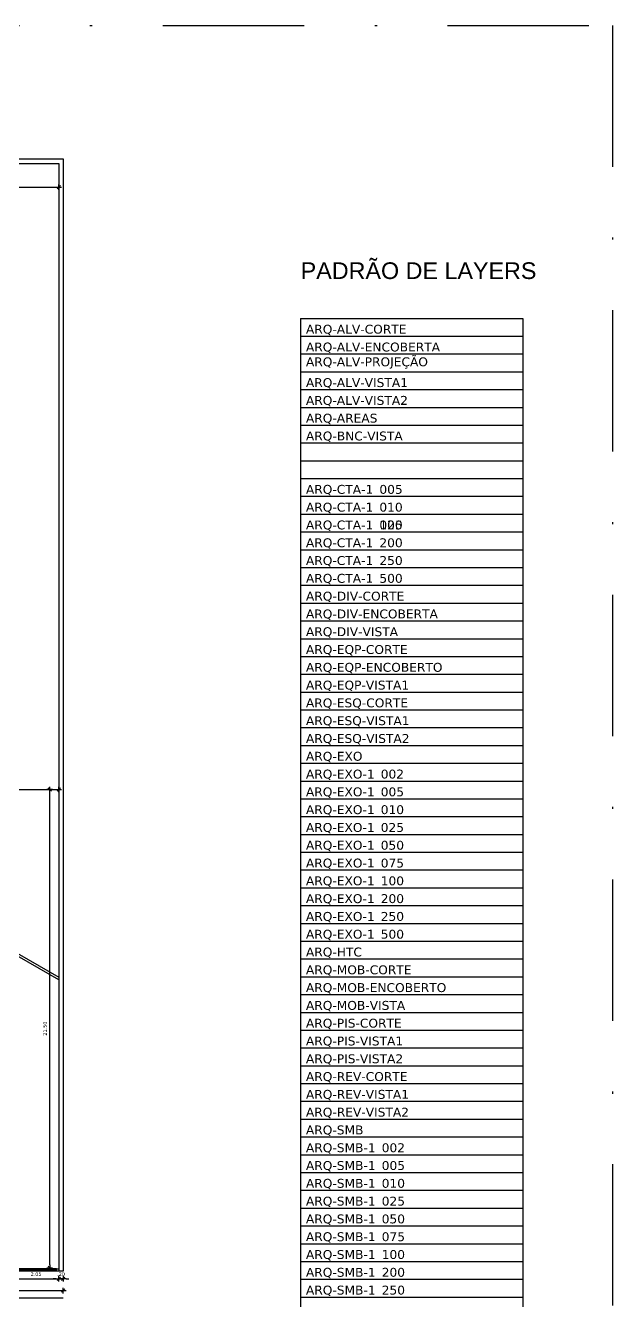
# Model space of a CAD drawing. Header units: millimetres. Extents: x 276 to 399, y 18 to 110.
# Drawn here: x 372.3 to 398.7, y 52.4 to 109.7 of the extents above; entities that cross this region are included whole.
import ezdxf

# ---------------------------------------------------------------- set-up
doc = ezdxf.new("R2010")
doc.units = ezdxf.units.MM
doc.header["$LTSCALE"] = 0.005
doc.header["$PDMODE"] = 3
for name, pattern in [('C5', [60, 50, -5, 0, -5]), ('CONTINU', [0]), ('DASHDOT', [25.4, 12.7, -6.35, 0, -6.35]), ('HIDDEN', [9.525, 6.35, -3.175])]:
    doc.linetypes.add(name, pattern=pattern)
doc.layers.get('0').update_dxf_attribs({"linetype": 'CONTINUOUS'})
doc.layers.get('Defpoints').update_dxf_attribs({"linetype": 'CONTINUOUS'})
for name, color, linetype in [('A-MURO', 2, 'CONTINUOUS'), ('AR-PIS', 1, 'CONTINUOUS'), ('ARQ-ALV-CORTE', 5, 'CONTINUOUS'), ('ARQ-ALV-ENCOBERTA', 8, 'CONTINUOUS'), ('ARQ-ALV-PROJEÇÃO', 8, 'CONTINUOUS'), ('ARQ-ALV-VISTA1', 1, 'CONTINUOUS'), ('ARQ-ALV-VISTA2', 2, 'CONTINUOUS'), ('ARQ-AREAS', 7, 'CONTINUOUS'), ('ARQ-BNC-VISTA', 1, 'CONTINUOUS'), ('ARQ-CTA-1_005', 1, 'C5'), ('ARQ-CTA-1_010', 1, 'C5'), ('ARQ-CTA-1_025', 1, 'CONTINUOUS'), ('ARQ-CTA-1_100', 1, 'CONTINUOUS'), ('ARQ-CTA-1_200', 1, 'C5'), ('ARQ-CTA-1_250', 1, 'CONTINUOUS'), ('ARQ-CTA-1_500', 1, 'CONTINUOUS'), ('ARQ-DIV-CORTE', 2, 'CONTINUOUS'), ('ARQ-DIV-ENCOBERTA', 8, 'CONTINUOUS'), ('ARQ-DIV-VISTA', 1, 'CONTINUOUS'), ('ARQ-EQP-CORTE', 2, 'CONTINUOUS'), ('ARQ-EQP-ENCOBERTO', 8, 'CONTINUOUS'), ('ARQ-EQP-VISTA', 1, 'CONTINUOUS'), ('ARQ-ESQ-CORTE', 3, 'CONTINUOUS'), ('ARQ-ESQ-VISTA1', 2, 'CONTINUOUS'), ('ARQ-ESQ-VISTA2', 1, 'CONTINUOUS'), ('ARQ-EXO', 251, 'C5'), ('ARQ-EXO-1_002', 251, 'C5'), ('ARQ-EXO-1_005', 251, 'C5'), ('ARQ-EXO-1_010', 251, 'C5'), ('ARQ-EXO-1_025', 251, 'C5'), ('ARQ-EXO-1_050', 251, 'C5'), ('ARQ-EXO-1_100', 251, 'C5'), ('ARQ-EXO-1_200', 251, 'C5'), ('ARQ-EXO-1_250', 251, 'C5'), ('ARQ-EXO-1_500', 251, 'C5'), ('ARQ-HTC', 9, 'CONTINUOUS'), ('ARQ-MOB-CORTE', 2, 'CONTINUOUS'), ('ARQ-MOB-ENCOBERTO', 8, 'HIDDEN'), ('ARQ-MOB-VISTA', 1, 'CONTINU'), ('ARQ-PIS-CORTE', 2, 'CONTINUOUS'), ('ARQ-PIS-VISTA1', 1, 'CONTINUOUS'), ('ARQ-PIS-VISTA2', 2, 'CONTINUOUS'), ('ARQ-PISO-005', 13, 'CONTINUOUS'), ('ARQ-REV-CORTE', 2, 'CONTINUOUS'), ('ARQ-REV-VISTA1', 30, 'CONTINUOUS'), ('ARQ-REV-VISTA2', 30, 'CONTINUOUS'), ('ARQ-SMB', 1, 'CONTINUOUS'), ('ARQ-SMB-1_002', 1, 'CONTINUOUS'), ('ARQ-SMB-1_005', 1, 'CONTINU'), ('ARQ-SMB-1_010', 1, 'CONTINUOUS'), ('ARQ-SMB-1_025', 1, 'CONTINUOUS'), ('ARQ-SMB-1_050', 1, 'CONTINUOUS'), ('ARQ-SMB-1_100', 1, 'CONTINUOUS'), ('ARQ-SMB-1_200', 1, 'CONTINUOUS'), ('ARQ-SMB-1_250', 1, 'CONTINUOUS'), ('ARQ-TXT', 2, 'CONTINUOUS'), ('PORTAL_VTA_PROX', 1, 'CONTINUOUS')]:
    doc.layers.add(name, color=color, linetype=linetype)
doc.styles.add('ESC-50-A20', font='arial.ttf', dxfattribs={"height": 0.1})
doc.styles.add('FNDE Texto Cota 0100', font='verdana.ttf', dxfattribs={"height": 0.16})
doc.styles.get("Standard").update_dxf_attribs({"font": 'simplex.shx'})
doc.dimstyles.new('FNDE 1-0100', dxfattribs={"dimscale": 2.5, "dimtxt": 0.16, "dimasz": 0.05, "dimexe": 0.15, "dimexo": 0.15, "dimgap": 0.05, "dimtad": 1, "dimzin": 4, "dimdsep": 46, "dimtxsty": 'FNDE Texto Cota 0100', "dimblk": 'tic', "dimcen": 0.15, "dimdle": 0.15, "dimse1": 1, "dimse2": 1, "dimclrd": 251, "dimclre": 251, "dimclrt": 256, "dimaunit": 1, "dimadec": 3, "dimazin": 0, "dimtfac": 1, "dimtix": 1, "dimtmove": 2, "dimatfit": 3, "dimldrblk": 'tic', "dimfxl": 0.15, "dimtvp": 1, "dimtolj": 1, "dimtzin": 0, "dimarcsym": 0})

# ---------------------------------------------------------------- blocks, each defined once
blk = doc.blocks.new('tic')
at = {"color": 251}
for p, q in [((-1, 0), (1, 0)), ((0, -1), (0, 1))]:
    blk.add_line(p, q, dxfattribs=at)
blk.add_line((-0.6, -0.6), (0.6, 0.6))
blk = doc.blocks.new('*D100')
at = {"layer": 'ARQ-CTA-1_100', "color": 251, "lineweight": -2, "transparency": 16777216}
blk.add_line((368.955, 102.405), (373.705, 102.405), dxfattribs=at)
at = {"layer": 'Defpoints', "color": 0, "transparency": 16777216}
for p in [(373.83, 102.405), (368.83, 98.476), (373.83, 98.476)]:
    blk.add_point(p, dxfattribs=at)
at = {"layer": 'ARQ-CTA-1_100', "color": 251, "lineweight": -2, "transparency": 16777216, "xscale": 0.125, "yscale": 0.125, "zscale": 0.125, "rotation": 180}
blk.add_blockref('tic', (368.83, 102.405), dxfattribs=at)
at = {"layer": 'ARQ-CTA-1_100', "color": 251, "lineweight": -2, "transparency": 16777216, "xscale": 0.125, "yscale": 0.125, "zscale": 0.125}
blk.add_blockref('tic', (373.83, 102.405), dxfattribs=at)
at = {"layer": 'ARQ-CTA-1_100', "transparency": 16777216, "insert": (371.33, 102.613), "char_height": 0.16, "attachment_point": 5, "style": 'FNDE Texto Cota 0100'}
blk.add_mtext('\\A1;5.00', dxfattribs=at)
blk = doc.blocks.new('*D132')
at = {"layer": 'ARQ-CTA-1_100', "color": 251, "lineweight": -2, "transparency": 16777216}
blk.add_line((364.955, 75.326), (373.705, 75.326), dxfattribs=at)
at = {"layer": 'Defpoints', "color": 0, "transparency": 16777216}
for p in [(364.83, 75.326), (373.83, 75.326), (373.83, 75.326)]:
    blk.add_point(p, dxfattribs=at)
at = {"layer": 'ARQ-CTA-1_100', "color": 251, "lineweight": -2, "transparency": 16777216, "xscale": 0.125, "yscale": 0.125, "zscale": 0.125, "rotation": 180}
blk.add_blockref('tic', (364.83, 75.326), dxfattribs=at)
at = {"layer": 'ARQ-CTA-1_100', "color": 251, "lineweight": -2, "transparency": 16777216, "xscale": 0.125, "yscale": 0.125, "zscale": 0.125}
blk.add_blockref('tic', (373.83, 75.326), dxfattribs=at)
at = {"layer": 'ARQ-CTA-1_100', "transparency": 16777216, "insert": (369.33, 75.534), "char_height": 0.16, "attachment_point": 5, "style": 'FNDE Texto Cota 0100'}
blk.add_mtext('\\A1;9.00', dxfattribs=at)
blk = doc.blocks.new('*D133')
at = {"layer": 'ARQ-CTA-1_100', "color": 251, "lineweight": -2, "transparency": 16777216}
blk.add_line((373.42, 53.951), (373.42, 75.201), dxfattribs=at)
at = {"layer": 'Defpoints', "color": 0, "transparency": 16777216}
for p in [(373.42, 75.326), (373.83, 75.326), (373.83, 53.826)]:
    blk.add_point(p, dxfattribs=at)
at = {"layer": 'ARQ-CTA-1_100', "color": 251, "lineweight": -2, "transparency": 16777216, "xscale": 0.125, "yscale": 0.125, "zscale": 0.125}
for p, rotation in [((373.42, 75.326), 90), ((373.42, 53.826), 270)]:
    blk.add_blockref('tic', p, dxfattribs=dict(at, rotation=rotation))
at = {"layer": 'ARQ-CTA-1_100', "transparency": 16777216, "insert": (373.212, 64.576), "char_height": 0.16, "attachment_point": 5, "rotation": 90, "style": 'FNDE Texto Cota 0100'}
blk.add_mtext('\\A1;21.50', dxfattribs=at)
blk = doc.blocks.new('*D144')
at = {"layer": 'ARQ-CTA-1_100', "color": 251, "lineweight": -2, "transparency": 16777216}
blk.add_line((294.155, 52.793), (373.905, 52.793), dxfattribs=at)
at = {"layer": 'Defpoints', "color": 0, "transparency": 16777216}
for p in [(294.03, 53.597), (374.03, 53.597), (374.03, 52.793)]:
    blk.add_point(p, dxfattribs=at)
at = {"layer": 'ARQ-CTA-1_100', "color": 251, "lineweight": -2, "transparency": 16777216, "xscale": 0.125, "yscale": 0.125, "zscale": 0.125, "rotation": 180}
blk.add_blockref('tic', (294.03, 52.793), dxfattribs=at)
at = {"layer": 'ARQ-CTA-1_100', "color": 251, "lineweight": -2, "transparency": 16777216, "xscale": 0.125, "yscale": 0.125, "zscale": 0.125}
blk.add_blockref('tic', (374.03, 52.793), dxfattribs=at)
at = {"layer": 'ARQ-CTA-1_100', "transparency": 16777216, "insert": (334.03, 53.002), "char_height": 0.16, "attachment_point": 5, "style": 'FNDE Texto Cota 0100'}
blk.add_mtext('\\A1;80.00', dxfattribs=at)
blk = doc.blocks.new('*D150')
at = {"layer": 'ARQ-CTA-1_100', "color": 251, "lineweight": -2, "transparency": 16777216}
blk.add_line((371.905, 53.328), (373.705, 53.328), dxfattribs=at)
at = {"layer": 'Defpoints', "color": 0, "transparency": 16777216}
for p in [(371.78, 53.676), (373.83, 53.676), (373.83, 53.328)]:
    blk.add_point(p, dxfattribs=at)
at = {"layer": 'ARQ-CTA-1_100', "color": 251, "lineweight": -2, "transparency": 16777216, "xscale": 0.125, "yscale": 0.125, "zscale": 0.125, "rotation": 180}
blk.add_blockref('tic', (371.78, 53.328), dxfattribs=at)
at = {"layer": 'ARQ-CTA-1_100', "color": 251, "lineweight": -2, "transparency": 16777216, "xscale": 0.125, "yscale": 0.125, "zscale": 0.125}
blk.add_blockref('tic', (373.83, 53.328), dxfattribs=at)
at = {"layer": 'ARQ-CTA-1_100', "transparency": 16777216, "insert": (372.805, 53.537), "char_height": 0.16, "attachment_point": 5, "style": 'FNDE Texto Cota 0100'}
blk.add_mtext('\\A1;2.05', dxfattribs=at)
blk = doc.blocks.new('*D151')
at = {"layer": 'ARQ-CTA-1_100', "color": 251, "lineweight": -2, "transparency": 16777216}
for p, q in [((373.705, 53.328), (373.58, 53.328)), ((373.83, 53.328), (374.03, 53.328)), ((374.155, 53.328), (374.28, 53.328))]:
    blk.add_line(p, q, dxfattribs=at)
at = {"layer": 'Defpoints', "color": 0, "transparency": 16777216}
for p in [(373.83, 53.676), (374.03, 53.676), (374.03, 53.328)]:
    blk.add_point(p, dxfattribs=at)
at = {"layer": 'ARQ-CTA-1_100', "color": 251, "lineweight": -2, "transparency": 16777216, "xscale": 0.125, "yscale": 0.125, "zscale": 0.125}
blk.add_blockref('tic', (373.83, 53.328), dxfattribs=at)
at = {"layer": 'ARQ-CTA-1_100', "color": 251, "lineweight": -2, "transparency": 16777216, "xscale": 0.125, "yscale": 0.125, "zscale": 0.125, "rotation": 180}
blk.add_blockref('tic', (374.03, 53.328), dxfattribs=at)
at = {"layer": 'ARQ-CTA-1_100', "transparency": 16777216, "insert": (373.93, 53.537), "char_height": 0.16, "attachment_point": 5, "style": 'FNDE Texto Cota 0100'}
blk.add_mtext('\\A1;.20', dxfattribs=at)

msp = doc.modelspace()

# ---------------------------------------------------------------- linework, layer by layer
at = {"color": 251}
for p, q in [((384.685, 96.505), (394.685, 96.505)), ((384.685, 96.505), (384.685, 24.505)), ((394.685, 96.505), (394.685, 24.472)), ((384.685, 95.705), (394.685, 95.705)), ((384.685, 94.905), (394.685, 94.905)), ((384.685, 94.105), (394.685, 94.105)), ((384.685, 93.305), (394.685, 93.305)), ((384.685, 92.505), (394.685, 92.505)), ((384.685, 91.705), (394.685, 91.705)), ((384.685, 90.905), (394.685, 90.905)), ((384.685, 90.105), (394.685, 90.105)), ((384.685, 89.305), (394.685, 89.305)), ((384.685, 88.505), (394.685, 88.505)), ((384.685, 87.705), (394.685, 87.705)), ((384.685, 86.905), (394.685, 86.905)), ((384.685, 86.105), (394.685, 86.105)), ((384.685, 85.305), (394.685, 85.305)), ((384.685, 84.505), (394.685, 84.505)), ((384.685, 83.705), (394.685, 83.705)), ((384.685, 82.905), (394.685, 82.905)), ((384.685, 82.105), (394.685, 82.105)), ((384.685, 81.305), (394.685, 81.305)), ((384.685, 80.505), (394.685, 80.505)), ((384.685, 79.705), (394.685, 79.705)), ((384.685, 78.905), (394.685, 78.905)), ((384.685, 78.105), (394.685, 78.105)), ((384.685, 77.305), (394.685, 77.305)), ((384.685, 76.505), (394.685, 76.505)), ((384.685, 75.705), (394.685, 75.705)), ((384.685, 74.905), (394.685, 74.905)), ((384.685, 74.105), (394.685, 74.105)), ((384.685, 73.305), (394.685, 73.305)), ((384.685, 72.505), (394.685, 72.505)), ((384.685, 71.705), (394.685, 71.705)), ((384.685, 70.905), (394.685, 70.905)), ((384.685, 70.105), (394.685, 70.105)), ((384.685, 69.305), (394.685, 69.305)), ((384.685, 68.505), (394.685, 68.505)), ((384.685, 67.705), (394.685, 67.705)), ((384.685, 66.905), (394.685, 66.905)), ((384.685, 66.105), (394.685, 66.105)), ((384.685, 65.305), (394.685, 65.305)), ((384.685, 64.505), (394.685, 64.505)), ((384.685, 63.705), (394.685, 63.705)), ((384.685, 62.905), (394.685, 62.905)), ((384.685, 62.105), (394.685, 62.105)), ((384.685, 61.305), (394.685, 61.305)), ((384.685, 60.505), (394.685, 60.505)), ((384.685, 59.705), (394.685, 59.705)), ((384.685, 58.905), (394.685, 58.905)), ((384.685, 58.105), (394.685, 58.105)), ((384.685, 57.305), (394.685, 57.305)), ((384.685, 56.505), (394.685, 56.505)), ((384.685, 55.705), (394.685, 55.705)), ((384.685, 54.905), (394.685, 54.905)), ((384.685, 54.105), (394.685, 54.105)), ((384.685, 53.305), (394.685, 53.305)), ((384.685, 52.505), (394.685, 52.505))]:
    msp.add_line(p, q, dxfattribs=at)
at = {"linetype": 'DASHDOT', "ltscale": 100}
msp.add_lwpolyline([(276.105, 109.673), (398.714, 109.673), (398.714, 17.53), (276.105, 17.53)], close=True, dxfattribs=at)
at = {"color": 3}
msp.add_lwpolyline([(373.83, 53.676), (373.73, 53.676), (373.73, 53.776), (373.83, 53.776)], close=True, dxfattribs=at)
at = {"layer": 'A-MURO'}
for p, q in [((294.03, 103.676), (374.03, 103.676)), ((294.23, 103.476), (373.83, 103.476)), ((373.83, 103.476), (373.83, 53.676)), ((374.03, 103.676), (374.03, 53.676)), ((374.03, 53.676), (373.83, 53.676))]:
    msp.add_line(p, q, dxfattribs=at)
at = {"layer": 'AR-PIS', "color": 251, "ltscale": 10}
msp.add_line((373.73, 53.726), (371.88, 53.726), dxfattribs=at)
at = {"layer": 'ARQ-PISO-005'}
for p, q in [((373.83, 66.761), (358.515, 75.595)), ((358.553, 75.66), (373.83, 66.88)), ((371.087, 52.476), (374.03, 52.476))]:
    msp.add_line(p, q, dxfattribs=at)
at = {"layer": 'PORTAL_VTA_PROX'}
for p, q in [((373.73, 53.776), (371.88, 53.776)), ((373.73, 53.676), (371.88, 53.676))]:
    msp.add_line(p, q, dxfattribs=at)

# ---------------------------------------------------------------- texts
at = {"layer": 'ARQ-ALV-CORTE', "insert": (384.935, 96.218), "char_height": 0.4, "attachment_point": 1}
msp.add_mtext_dynamic_manual_height_columns('{\\fVerdana|b0|i0|c0|p34;ARQ-ALV-CORTE}', width=14.41568, gutter_width=12.5, heights=[0], dxfattribs=at)
at = {"layer": 'ARQ-ALV-ENCOBERTA', "insert": (384.935, 95.418), "char_height": 0.4, "attachment_point": 1}
msp.add_mtext_dynamic_manual_height_columns('{\\fVerdana|b0|i0|c0|p34;ARQ-ALV-ENCOBERTA}', width=14.41568, gutter_width=12.5, heights=[0], dxfattribs=at)
at = {"layer": 'ARQ-ALV-PROJEÇÃO', "insert": (384.935, 94.753), "char_height": 0.4, "attachment_point": 1}
msp.add_mtext_dynamic_manual_height_columns('{\\fVerdana|b0|i0|c0|p34;ARQ-ALV-PROJEÇÃO}', width=14.41568, gutter_width=12.5, heights=[0], dxfattribs=at)
at = {"layer": 'ARQ-ALV-VISTA1', "insert": (384.935, 93.818), "char_height": 0.4, "attachment_point": 1}
msp.add_mtext_dynamic_manual_height_columns('{\\fVerdana|b0|i0|c0|p34;ARQ-ALV-VISTA1}', width=14.41568, gutter_width=12.5, heights=[0], dxfattribs=at)
at = {"layer": 'ARQ-ALV-VISTA2', "insert": (384.935, 93.018), "char_height": 0.4, "attachment_point": 1}
msp.add_mtext_dynamic_manual_height_columns('{\\fVerdana|b0|i0|c0|p34;ARQ-ALV-VISTA2}', width=14.41568, gutter_width=12.5, heights=[0], dxfattribs=at)
at = {"layer": 'ARQ-AREAS', "insert": (384.935, 92.218), "char_height": 0.4, "attachment_point": 1}
msp.add_mtext_dynamic_manual_height_columns('{\\fVerdana|b0|i0|c0|p34;ARQ-AREAS}', width=14.41568, gutter_width=12.5, heights=[0], dxfattribs=at)
at = {"layer": 'ARQ-BNC-VISTA', "insert": (384.935, 91.418), "char_height": 0.4, "attachment_point": 1}
msp.add_mtext_dynamic_manual_height_columns('{\\fVerdana|b0|i0|c0|p34;ARQ-BNC-VISTA}', width=14.41568, gutter_width=12.5, heights=[0], dxfattribs=at)
at = {"layer": 'ARQ-CTA-1_005', "insert": (384.935, 89.018), "char_height": 0.4, "attachment_point": 1}
msp.add_mtext_dynamic_manual_height_columns('{\\fVerdana|b0|i0|c0|p34;ARQ-CTA-1_005}', width=14.41568, gutter_width=12.5, heights=[0], dxfattribs=at)
at = {"layer": 'ARQ-CTA-1_010', "insert": (384.935, 88.218), "char_height": 0.4, "attachment_point": 1}
msp.add_mtext_dynamic_manual_height_columns('{\\fVerdana|b0|i0|c0|p34;ARQ-CTA-1_010}', width=14.41568, gutter_width=12.5, heights=[0], dxfattribs=at)
at = {"layer": 'ARQ-CTA-1_025', "insert": (384.935, 87.418), "char_height": 0.4, "attachment_point": 1}
msp.add_mtext_dynamic_manual_height_columns('{\\fVerdana|b0|i0|c0|p34;ARQ-CTA-1_025}', width=14.41568, gutter_width=12.5, heights=[0], dxfattribs=at)
at = {"layer": 'ARQ-CTA-1_100', "insert": (384.935, 87.418), "char_height": 0.4, "attachment_point": 1}
msp.add_mtext_dynamic_manual_height_columns('{\\fVerdana|b0|i0|c0|p34;ARQ-CTA-1_100}', width=14.41568, gutter_width=12.5, heights=[0], dxfattribs=at)
at = {"layer": 'ARQ-CTA-1_200', "insert": (384.935, 86.618), "char_height": 0.4, "attachment_point": 1}
msp.add_mtext_dynamic_manual_height_columns('{\\fVerdana|b0|i0|c0|p34;ARQ-CTA-1_200}', width=14.41568, gutter_width=12.5, heights=[0], dxfattribs=at)
at = {"layer": 'ARQ-CTA-1_250', "insert": (384.935, 85.818), "char_height": 0.4, "attachment_point": 1}
msp.add_mtext_dynamic_manual_height_columns('{\\fVerdana|b0|i0|c0|p34;ARQ-CTA-1_250}', width=14.41568, gutter_width=12.5, heights=[0], dxfattribs=at)
at = {"layer": 'ARQ-CTA-1_500', "insert": (384.935, 85.018), "char_height": 0.4, "attachment_point": 1}
msp.add_mtext_dynamic_manual_height_columns('{\\fVerdana|b0|i0|c0|p34;ARQ-CTA-1_500}', width=14.41568, gutter_width=12.5, heights=[0], dxfattribs=at)
at = {"layer": 'ARQ-DIV-CORTE', "insert": (384.935, 84.218), "char_height": 0.4, "attachment_point": 1}
msp.add_mtext_dynamic_manual_height_columns('{\\fVerdana|b0|i0|c0|p34;ARQ-DIV-CORTE}', width=14.41568, gutter_width=12.5, heights=[0], dxfattribs=at)
at = {"layer": 'ARQ-DIV-ENCOBERTA', "insert": (384.935, 83.418), "char_height": 0.4, "attachment_point": 1}
msp.add_mtext_dynamic_manual_height_columns('{\\fVerdana|b0|i0|c0|p34;ARQ-DIV-ENCOBERTA}', width=14.41568, gutter_width=12.5, heights=[0], dxfattribs=at)
at = {"layer": 'ARQ-DIV-VISTA', "insert": (384.935, 82.618), "char_height": 0.4, "attachment_point": 1}
msp.add_mtext_dynamic_manual_height_columns('{\\fVerdana|b0|i0|c0|p34;ARQ-DIV-VISTA}', width=14.41568, gutter_width=12.5, heights=[0], dxfattribs=at)
at = {"layer": 'ARQ-EQP-CORTE', "insert": (384.935, 81.818), "char_height": 0.4, "attachment_point": 1}
msp.add_mtext_dynamic_manual_height_columns('{\\fVerdana|b0|i0|c0|p34;ARQ-EQP-CORTE}', width=14.41568, gutter_width=12.5, heights=[0], dxfattribs=at)
at = {"layer": 'ARQ-EQP-ENCOBERTO', "insert": (384.935, 81.018), "char_height": 0.4, "attachment_point": 1}
msp.add_mtext_dynamic_manual_height_columns('{\\fVerdana|b0|i0|c0|p34;ARQ-EQP-ENCOBERTO}', width=14.41568, gutter_width=12.5, heights=[0], dxfattribs=at)
at = {"layer": 'ARQ-EQP-VISTA', "insert": (384.935, 80.218), "char_height": 0.4, "attachment_point": 1}
msp.add_mtext_dynamic_manual_height_columns('{\\fVerdana|b0|i0|c0|p34;ARQ-EQP-VISTA1}', width=14.41568, gutter_width=12.5, heights=[0], dxfattribs=at)
at = {"layer": 'ARQ-ESQ-CORTE', "insert": (384.935, 79.418), "char_height": 0.4, "attachment_point": 1}
msp.add_mtext_dynamic_manual_height_columns('{\\fVerdana|b0|i0|c0|p34;ARQ-ESQ-CORTE}', width=9.75, gutter_width=12.5, heights=[0], dxfattribs=at)
at = {"layer": 'ARQ-ESQ-VISTA1', "insert": (384.935, 78.618), "char_height": 0.4, "attachment_point": 1}
msp.add_mtext_dynamic_manual_height_columns('{\\fVerdana|b0|i0|c0|p34;ARQ-ESQ-VISTA1}', width=9.75, gutter_width=12.5, heights=[0], dxfattribs=at)
at = {"layer": 'ARQ-ESQ-VISTA2', "insert": (384.935, 77.818), "char_height": 0.4, "attachment_point": 1}
msp.add_mtext_dynamic_manual_height_columns('{\\fVerdana|b0|i0|c0|p34;ARQ-ESQ-VISTA2}', width=14.41568, gutter_width=12.5, heights=[0], dxfattribs=at)
at = {"layer": 'ARQ-EXO', "insert": (384.935, 77.018), "char_height": 0.4, "attachment_point": 1}
msp.add_mtext_dynamic_manual_height_columns('{\\fVerdana|b0|i0|c0|p34;ARQ-EXO}', width=14.41568, gutter_width=12.5, heights=[0], dxfattribs=at)
at = {"layer": 'ARQ-EXO-1_002', "insert": (384.935, 76.218), "char_height": 0.4, "attachment_point": 1}
msp.add_mtext_dynamic_manual_height_columns('{\\fVerdana|b0|i0|c0|p34;ARQ-EXO-1_002}', width=14.41568, gutter_width=12.5, heights=[0], dxfattribs=at)
at = {"layer": 'ARQ-EXO-1_005', "insert": (384.935, 75.418), "char_height": 0.4, "attachment_point": 1}
msp.add_mtext_dynamic_manual_height_columns('{\\fVerdana|b0|i0|c0|p34;ARQ-EXO-1_005}', width=14.41568, gutter_width=12.5, heights=[0], dxfattribs=at)
at = {"layer": 'ARQ-EXO-1_010', "insert": (384.935, 74.618), "char_height": 0.4, "attachment_point": 1}
msp.add_mtext_dynamic_manual_height_columns('{\\fVerdana|b0|i0|c0|p34;ARQ-EXO-1_010}', width=14.41568, gutter_width=12.5, heights=[0], dxfattribs=at)
at = {"layer": 'ARQ-EXO-1_025', "insert": (384.935, 73.818), "char_height": 0.4, "attachment_point": 1}
msp.add_mtext_dynamic_manual_height_columns('{\\fVerdana|b0|i0|c0|p34;ARQ-EXO-1_025}', width=14.41568, gutter_width=12.5, heights=[0], dxfattribs=at)
at = {"layer": 'ARQ-EXO-1_050', "char_height": 0.4, "attachment_point": 1}
for s, insert in [('{\\fVerdana|b0|i0|c0|p34;ARQ-EXO-1_050}', (384.935, 73.018)), ('{\\fVerdana|b0|i0|c0|p34;ARQ-EXO-1_075}', (384.935, 72.218))]:
    msp.add_mtext_dynamic_manual_height_columns(s, width=14.41568, gutter_width=12.5, heights=[0], dxfattribs=dict(at, insert=insert))
at = {"layer": 'ARQ-EXO-1_100', "insert": (384.935, 71.418), "char_height": 0.4, "attachment_point": 1}
msp.add_mtext_dynamic_manual_height_columns('{\\fVerdana|b0|i0|c0|p34;ARQ-EXO-1_100}', width=14.41568, gutter_width=12.5, heights=[0], dxfattribs=at)
at = {"layer": 'ARQ-EXO-1_200', "insert": (384.935, 70.618), "char_height": 0.4, "attachment_point": 1}
msp.add_mtext_dynamic_manual_height_columns('{\\fVerdana|b0|i0|c0|p34;ARQ-EXO-1_200}', width=14.41568, gutter_width=12.5, heights=[0], dxfattribs=at)
at = {"layer": 'ARQ-EXO-1_250', "insert": (384.935, 69.818), "char_height": 0.4, "attachment_point": 1}
msp.add_mtext_dynamic_manual_height_columns('{\\fVerdana|b0|i0|c0|p34;ARQ-EXO-1_250}', width=14.41568, gutter_width=12.5, heights=[0], dxfattribs=at)
at = {"layer": 'ARQ-EXO-1_500', "insert": (384.935, 69.018), "char_height": 0.4, "attachment_point": 1}
msp.add_mtext_dynamic_manual_height_columns('{\\fVerdana|b0|i0|c0|p34;ARQ-EXO-1_500}', width=14.41568, gutter_width=12.5, heights=[0], dxfattribs=at)
at = {"layer": 'ARQ-HTC', "insert": (384.935, 68.218), "char_height": 0.4, "attachment_point": 1}
msp.add_mtext_dynamic_manual_height_columns('{\\fVerdana|b0|i0|c0|p34;ARQ-HTC}', width=14.41568, gutter_width=12.5, heights=[0], dxfattribs=at)
at = {"layer": 'ARQ-MOB-CORTE', "insert": (384.935, 67.418), "char_height": 0.4, "attachment_point": 1}
msp.add_mtext_dynamic_manual_height_columns('{\\fVerdana|b0|i0|c0|p34;ARQ-MOB-CORTE}', width=14.41568, gutter_width=12.5, heights=[0], dxfattribs=at)
at = {"layer": 'ARQ-MOB-ENCOBERTO', "insert": (384.935, 66.618), "char_height": 0.4, "attachment_point": 1}
msp.add_mtext_dynamic_manual_height_columns('{\\fVerdana|b0|i0|c0|p34;ARQ-MOB-ENCOBERTO}', width=14.41568, gutter_width=12.5, heights=[0], dxfattribs=at)
at = {"layer": 'ARQ-MOB-VISTA', "insert": (384.935, 65.818), "char_height": 0.4, "attachment_point": 1}
msp.add_mtext_dynamic_manual_height_columns('{\\fVerdana|b0|i0|c0|p34;ARQ-MOB-VISTA}', width=14.41568, gutter_width=12.5, heights=[0], dxfattribs=at)
at = {"layer": 'ARQ-PIS-CORTE', "insert": (384.935, 65.018), "char_height": 0.4, "attachment_point": 1}
msp.add_mtext_dynamic_manual_height_columns('{\\fVerdana|b0|i0|c0|p34;ARQ-PIS-CORTE}', width=14.41568, gutter_width=12.5, heights=[0], dxfattribs=at)
at = {"layer": 'ARQ-PIS-VISTA1', "insert": (384.935, 64.218), "char_height": 0.4, "attachment_point": 1}
msp.add_mtext_dynamic_manual_height_columns('{\\fVerdana|b0|i0|c0|p34;ARQ-PIS-VISTA1}', width=14.41568, gutter_width=12.5, heights=[0], dxfattribs=at)
at = {"layer": 'ARQ-PIS-VISTA2', "insert": (384.935, 63.418), "char_height": 0.4, "attachment_point": 1}
msp.add_mtext_dynamic_manual_height_columns('{\\fVerdana|b0|i0|c0|p34;ARQ-PIS-VISTA2}', width=14.41568, gutter_width=12.5, heights=[0], dxfattribs=at)
at = {"layer": 'ARQ-REV-CORTE', "insert": (384.935, 62.618), "char_height": 0.4, "attachment_point": 1}
msp.add_mtext_dynamic_manual_height_columns('{\\fVerdana|b0|i0|c0|p34;ARQ-REV-CORTE}', width=14.41568, gutter_width=12.5, heights=[0], dxfattribs=at)
at = {"layer": 'ARQ-REV-VISTA1', "insert": (384.935, 61.818), "char_height": 0.4, "attachment_point": 1}
msp.add_mtext_dynamic_manual_height_columns('{\\fVerdana|b0|i0|c0|p34;ARQ-REV-VISTA1}', width=14.41568, gutter_width=12.5, heights=[0], dxfattribs=at)
at = {"layer": 'ARQ-REV-VISTA2', "insert": (384.935, 61.018), "char_height": 0.4, "attachment_point": 1}
msp.add_mtext_dynamic_manual_height_columns('{\\fVerdana|b0|i0|c0|p34;ARQ-REV-VISTA2}', width=14.41568, gutter_width=12.5, heights=[0], dxfattribs=at)
at = {"layer": 'ARQ-SMB', "insert": (384.935, 60.218), "char_height": 0.4, "attachment_point": 1}
msp.add_mtext_dynamic_manual_height_columns('{\\fVerdana|b0|i0|c0|p34;ARQ-SMB}', width=14.41568, gutter_width=12.5, heights=[0], dxfattribs=at)
at = {"layer": 'ARQ-SMB-1_002', "insert": (384.935, 59.418), "char_height": 0.4, "attachment_point": 1}
msp.add_mtext_dynamic_manual_height_columns('{\\fVerdana|b0|i0|c0|p34;ARQ-SMB-1_002}', width=14.41568, gutter_width=12.5, heights=[0], dxfattribs=at)
at = {"layer": 'ARQ-SMB-1_005', "insert": (384.935, 58.618), "char_height": 0.4, "attachment_point": 1}
msp.add_mtext_dynamic_manual_height_columns('{\\fVerdana|b0|i0|c0|p34;ARQ-SMB-1_005}', width=14.41568, gutter_width=12.5, heights=[0], dxfattribs=at)
at = {"layer": 'ARQ-SMB-1_010', "insert": (384.935, 57.818), "char_height": 0.4, "attachment_point": 1}
msp.add_mtext_dynamic_manual_height_columns('{\\fVerdana|b0|i0|c0|p34;ARQ-SMB-1_010}', width=14.41568, gutter_width=12.5, heights=[0], dxfattribs=at)
at = {"layer": 'ARQ-SMB-1_025', "insert": (384.935, 57.018), "char_height": 0.4, "attachment_point": 1}
msp.add_mtext_dynamic_manual_height_columns('{\\fVerdana|b0|i0|c0|p34;ARQ-SMB-1_025}', width=14.41568, gutter_width=12.5, heights=[0], dxfattribs=at)
at = {"layer": 'ARQ-SMB-1_050', "char_height": 0.4, "attachment_point": 1}
for s, insert in [('{\\fVerdana|b0|i0|c0|p34;ARQ-SMB-1_050}', (384.935, 56.218)), ('{\\fVerdana|b0|i0|c0|p34;ARQ-SMB-1_075}', (384.935, 55.418))]:
    msp.add_mtext_dynamic_manual_height_columns(s, width=14.41568, gutter_width=12.5, heights=[0], dxfattribs=dict(at, insert=insert))
at = {"layer": 'ARQ-SMB-1_100', "insert": (384.935, 54.618), "char_height": 0.4, "attachment_point": 1}
msp.add_mtext_dynamic_manual_height_columns('{\\fVerdana|b0|i0|c0|p34;ARQ-SMB-1_100}', width=14.41568, gutter_width=12.5, heights=[0], dxfattribs=at)
at = {"layer": 'ARQ-SMB-1_200', "insert": (384.935, 53.818), "char_height": 0.4, "attachment_point": 1}
msp.add_mtext_dynamic_manual_height_columns('{\\fVerdana|b0|i0|c0|p34;ARQ-SMB-1_200}', width=14.41568, gutter_width=12.5, heights=[0], dxfattribs=at)
at = {"layer": 'ARQ-SMB-1_250', "insert": (384.935, 53.018), "char_height": 0.4, "attachment_point": 1}
msp.add_mtext_dynamic_manual_height_columns('{\\fVerdana|b0|i0|c0|p34;ARQ-SMB-1_250}', width=14.41568, gutter_width=12.5, heights=[0], dxfattribs=at)
at = {"layer": 'ARQ-TXT', "insert": (384.7, 99.025), "char_height": 0.75, "attachment_point": 1, "style": 'ESC-50-A20'}
msp.add_mtext_dynamic_manual_height_columns('PADRÃO DE LAYERS', width=12.96658, gutter_width=12.5, heights=[0], dxfattribs=at)

# ---------------------------------------------------------------- dimensions: what is measured, and where the dimension line sits
at = {"layer": 'ARQ-CTA-1_100'}
for base, p1, p2, picture, middle in [((373.83, 102.405), (368.83, 98.476), (373.83, 98.476), '*D100', (371.33, 102.613)), ((373.83, 75.326), (364.83, 75.326), (373.83, 75.326), '*D132', (369.33, 75.534)), ((374.03, 52.793), (294.03, 53.597), (374.03, 53.597), '*D144', (334.03, 53.002)), ((373.83, 53.328), (371.78, 53.676), (373.83, 53.676), '*D150', (372.805, 53.537)), ((374.03, 53.328), (373.83, 53.676), (374.03, 53.676), '*D151', (373.93, 53.537))]:
    dim = msp.add_linear_dim(base=base, p1=p1, p2=p2, dimstyle='FNDE 1-0100', dxfattribs=at)
    dim.commit()
    dim.dimension.update_dxf_attribs({"geometry": picture, "text_midpoint": middle})
dim = msp.add_linear_dim(base=(373.42, 75.326), p1=(373.83, 53.826), p2=(373.83, 75.326), angle=90, dimstyle='FNDE 1-0100', dxfattribs=at)
dim.commit()
dim.dimension.update_dxf_attribs({"geometry": '*D133', "text_midpoint": (373.212, 64.576)})

doc.saveas('drawing.dxf')
